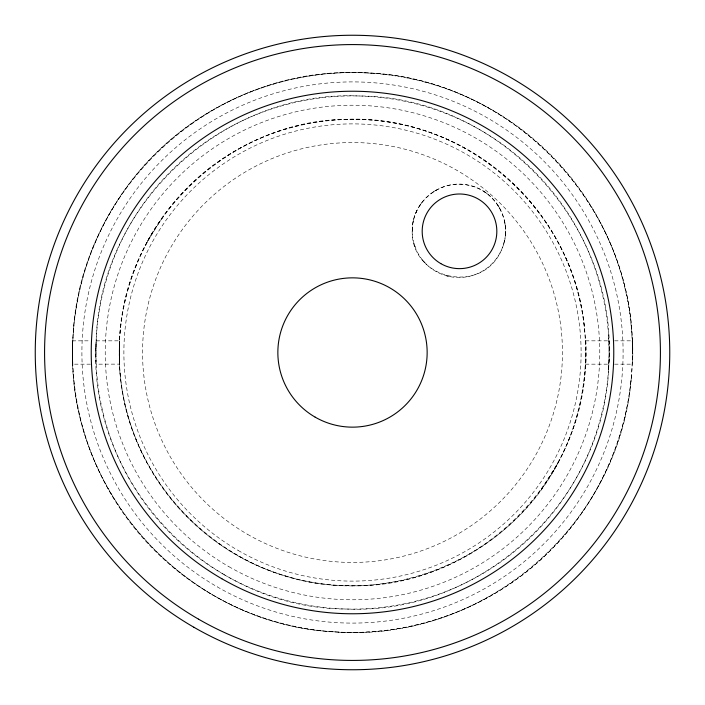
<?xml version="1.0" encoding="UTF-8"?>
<svg xmlns="http://www.w3.org/2000/svg" width="705" height="705" viewBox="0 0 705 705"><rect width="100%" height="100%" fill="white"/><g stroke="black" fill="none" stroke-linecap="round" stroke-linejoin="round"><path stroke-width="0.53" stroke-dasharray="3.52 2.64" d="M96.047 343.837L95.942 356.968M95.95 347.512L96.047 361.163M95.959 347.001L96.162 340.85L119.524 340.832C123.384 222.137 227.926 120.185 346.684 119.304C465.353 114.263 574.857 210.901 584.612 329.27M412.258 230.852C411.491 202.67 439.964 179.141 467.397 184.983C495.307 189.381 513.531 221.925 502.286 248.028C483.683 297.237 407.014 279.665 412.443 226.666M505.379 235.047L505.564 230.852A46.653 46.653 0 0 0 435.584 190.456A46.653 46.653 0 0 0 435.584 271.258A46.653 46.653 0 0 0 505.564 230.852M90.399 364.168L72.818 364.168L72.571 352.5C72.509 276.968 104.419 202.317 159.057 150.174C213.597 97.924 289.605 69.398 365.058 72.853C511.469 77.356 634.5 206.036 632.429 352.5C632.491 428.032 600.581 502.683 545.943 554.826C491.403 607.076 415.395 635.602 339.942 632.147C193.531 627.644 70.5 498.964 72.571 352.5L72.818 340.85L90.399 340.832M585.776 352.5A233.276 233.276 0 0 1 235.867 554.518A233.276 233.276 0 0 1 235.867 150.482A233.276 233.276 0 0 1 585.776 352.5C588.014 480.308 474.403 591.125 346.684 585.696C227.918 584.815 123.366 482.837 119.515 364.124L119.224 352.5C118.925 275.875 159.022 200.863 222.903 158.546C280.114 120.167 354.324 109.16 420.215 129.271C493.632 151.222 553.777 211.368 575.729 284.785C594.615 346.895 586.093 416.443 552.755 472.147M608.512 369.825L609.102 352.5L608.512 335.175M631.266 377.959C619.88 526.335 481.7 644.079 333.394 631.777C184.798 623.775 63.935 488.301 72.862 339.757C77.48 191.02 210.16 67.098 358.871 72.65C507.679 73.875 634.588 203.701 632.429 352.5A279.929 279.929 0 0 1 212.54 594.923A279.929 279.929 0 0 1 212.54 110.077A279.929 279.929 0 0 1 632.429 352.5M413.033 222.366L414.055 218.021M503.767 243.692L504.789 239.348M415.536 213.685L417.466 209.429M152.245 232.853L146.772 242.538L163.78 215.386M541.22 489.614L558.228 462.462C508.71 558.712 387.856 608.776 284.785 575.729C188.543 547.829 117.991 452.689 119.224 352.5L119.515 340.85L119.515 364.124L96.162 364.168L95.959 357.999M419.863 205.322L422.692 201.445M433.381 191.804L437.488 189.416M585.476 340.832L608.838 340.832M614.601 340.832L632.182 340.832M585.476 364.168L608.838 364.168M614.601 364.168L632.182 364.168M446.071 275.708L450.424 276.73M484.441 191.804L488.318 194.633M422.692 260.26L425.926 263.846M497.959 205.322L500.356 209.429M414.055 243.692L415.536 248.028M504.789 222.366L505.379 226.666M632.191 341.167A11.659 0.502 -90 0 1 632.808 352.5A11.659 0.502 -90 0 1 632.191 363.833M585.485 341.167A11.659 0.599 -90 0 1 586.225 352.5A11.659 0.599 -90 0 1 585.485 363.833M608.838 341.167A11.659 0.546 -90 0 1 609.517 352.5A11.659 0.546 -90 0 1 608.838 363.833M96.127 341.758C87.076 481.127 207.455 609.323 347.124 609.041C482.678 614.822 606.133 498.893 608.873 363.242C617.924 223.873 497.545 95.677 357.876 95.959C222.322 90.178 98.867 206.107 96.127 341.758M247.525 534.32A209.949 209.949 0 0 0 562.449 352.5A209.949 209.949 0 0 0 247.525 170.68A209.949 209.949 0 0 0 247.525 534.32M224.199 574.725A256.602 256.602 0 0 0 609.102 352.5A256.602 256.602 0 0 0 224.199 130.275A256.602 256.602 0 0 0 224.199 574.725M238.193 550.482A228.605 228.605 0 0 0 581.105 352.5A228.605 228.605 0 0 0 238.193 154.518A228.605 228.605 0 0 0 238.193 550.482M217.202 586.842A270.597 270.597 0 0 0 623.097 352.5A270.597 270.597 0 0 0 217.202 118.158A270.597 270.597 0 0 0 217.202 586.842M228.869 566.644A247.27 247.27 0 0 0 599.77 352.5A247.27 247.27 0 0 0 228.869 138.356A247.27 247.27 0 0 0 228.869 566.644"/><path stroke-width="1.06" d="M198.537 619.166A307.918 307.918 0 0 0 660.418 352.5A307.918 307.918 0 0 0 198.537 85.834A307.918 307.918 0 0 0 198.537 619.166M221.863 578.761A261.264 261.264 0 0 0 613.764 352.5A261.264 261.264 0 0 0 221.863 126.239A261.264 261.264 0 0 0 221.863 578.761M440.845 263.635A37.321 37.321 0 0 0 496.831 231.311A37.321 37.321 0 0 0 440.845 198.995A37.321 37.321 0 0 0 440.845 263.635M315.179 417.149A74.651 74.651 0 0 0 427.151 352.5A74.651 74.651 0 0 0 315.179 287.851A74.651 74.651 0 0 0 315.179 417.149M193.875 627.247A317.25 317.25 0 0 0 669.75 352.5A317.25 317.25 0 0 0 193.875 77.753A317.25 317.25 0 0 0 193.875 627.247"/></g></svg>
